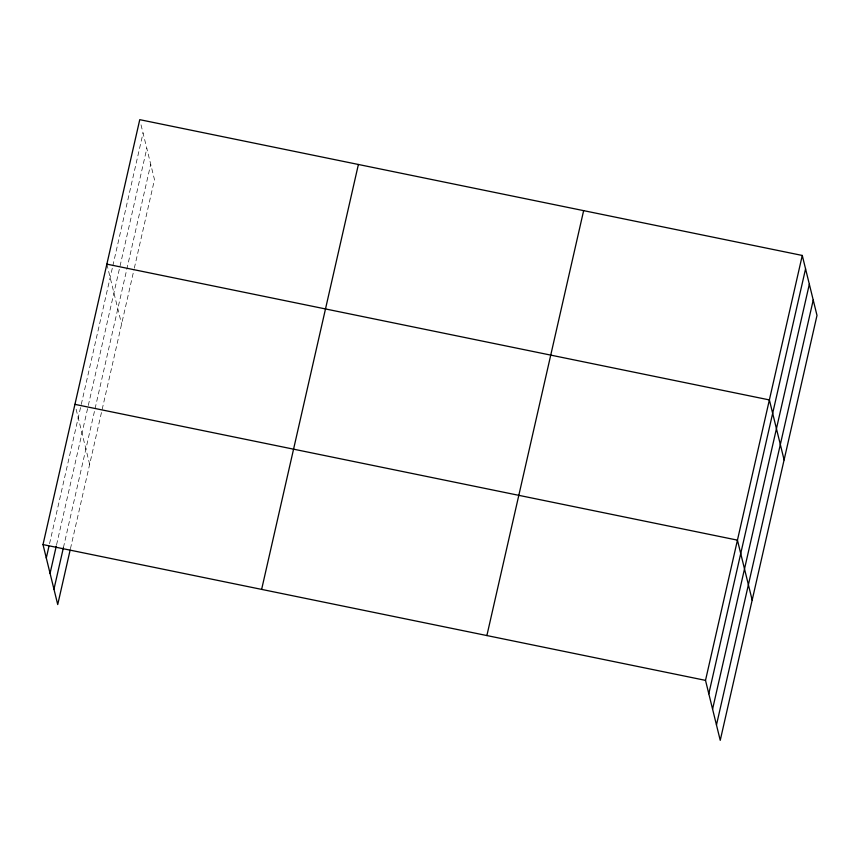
<?xml version="1.0" encoding="UTF-8"?>
<svg xmlns="http://www.w3.org/2000/svg" width="860" height="860" viewBox="0 0 860 860"><rect width="100%" height="100%" fill="white"/><g stroke="black" fill="none" stroke-linecap="round" stroke-linejoin="round"><path stroke-width="0.64" stroke-dasharray="4.3 3.22" d="M49.547 543.713L112.531 267.137M112.821 265.837L143.05 133.085M56.577 544.799L146.823 148.447M63.414 547.637L94.761 410.016M95.052 408.715L150.715 164.271M70.445 548.723L134.042 269.438M134.332 268.137L154.488 179.632L140.954 124.549M106.866 264.138L121.593 324.102M76.131 409.242L89.655 464.325"/><path stroke-width="1.29" d="M70.144 550.024L57.727 604.548L43 544.584L139.761 119.669L802.272 255.452L817 315.416L720.239 740.331L705.512 680.367L802.272 255.452M46.29 558L48.955 546.315M50.063 573.362L56.276 546.1M53.954 589.186L63.414 547.637M261.633 589.39L358.394 164.475M486.878 635.562L583.639 210.635M708.801 693.773L805.562 268.857M712.574 709.145L809.335 284.219M716.466 724.969L813.227 300.054M106.866 264.138L769.378 399.921L784.105 459.885M74.927 404.361L737.439 540.144L752.167 600.108M43 544.584L705.512 680.367"/></g></svg>
